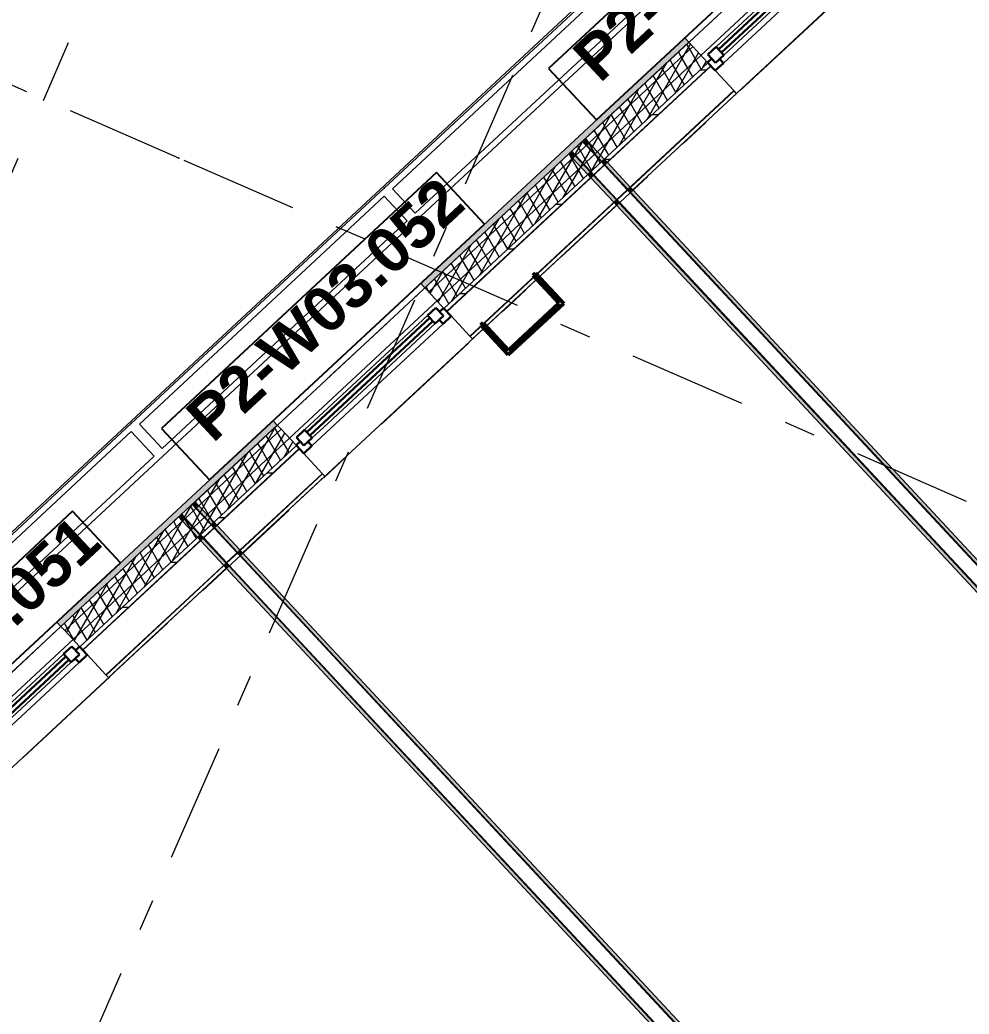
# Model space of a CAD drawing. Header units: millimetres. Extents: x -50172 to 90294, y -80883 to 25069.
# Drawn here: x -17362 to -13124, y -18618 to -14177 of the extents above; entities that cross this region are included whole.
import ezdxf
from ezdxf.enums import TextEntityAlignment as Align

# ---------------------------------------------------------------- set-up
doc = ezdxf.new("R2010")
doc.units = ezdxf.units.MM
doc.header["$MEASUREMENT"] = 0
for name, pattern in [('Dashed', [564.444447, 282.222223, -282.222223]), ('Dot & Dashed', [670.277762, 352.777767, -176.388884, 0, -141.111112]), ('Double Dashed', [1093.611073, 529.166651, -211.666656, 141.111112, -211.666656])]:
    doc.linetypes.add(name, pattern=pattern)
for name, color, linetype in [('A-25-M_Curtain_Wall', 7, 'Continuous'), ('A-25-M_Wall_Ext', 7, 'Continuous'), ('A-95-MC_Marker_Section_P2.Marker', 7, 'Continuous'), ('New_A-15-MG_Structural_Grid_Phase_2', 7, 'Continuous'), ('New_A-20-M_Floor_Slab', 7, 'Continuous'), ('New_A-25-M_Curtain_Wall', 7, 'Continuous'), ('New_A-25-M_Wall_Ext', 7, 'Continuous'), ('New_A-25-M_Wall_Int', 7, 'Continuous'), ('New_ArchiCAD Doors', 7, 'Continuous'), ('New_ArchiCAD Window Markers', 7, 'Continuous'), ('New_ArchiCAD Windows', 7, 'Continuous')]:
    doc.layers.add(name, color=color, linetype=linetype)
for name, color, linetype, lineweight, true_color in [('A-25-M_Curtain_Wall_Pen_No__69', 7, 'Continuous', 20, 0x606060), ('New_A-15-MG_Structural_Grid_Phase_2_Pen_No__222', 7, 'Continuous', 13, 0x65af33), ('New_A-25-M_Wall_Ext_Pen_No__107', 7, 'Continuous', 15, 0xa6a6a6), ('New_A-25-M_Wall_Int_Pen_No__107', 7, 'Continuous', 15, 0xa6a6a6), ('New_A-25-M_Wall_Int_Pen_No__27', 7, 'Continuous', 50, 0x2a2a2a), ('New_ArchiCAD Doors_Pen_No__43', 7, 'Continuous', 30, 0x444444), ('New_ArchiCAD Doors_Pen_No__63', 7, 'Continuous', 20, 0x606060), ('New_ArchiCAD Windows_Pen_No__23', 7, 'Continuous', 30, 0x2a2a2a)]:
    doc.layers.add(name, color=color, linetype=linetype, lineweight=lineweight, true_color=true_color)
for name, color, linetype, lineweight in [('A-25-M_Curtain_Wall_Pen_No__90', 8, 'Continuous', 20), ('A-25-M_Wall_Ext_Pen_No__87', 8, 'Continuous', 20), ('A-95-MC_Marker_Section_P2.Marker_Pen_No__1', 7, 'Continuous', 13), ('New_A-20-M_Floor_Slab_Pen_No__89', 8, 'Continuous', 20), ('New_A-25-M_Curtain_Wall_Pen_No__87', 8, 'Continuous', 20), ('New_A-25-M_Wall_Ext_Pen_No__1', 7, 'Continuous', 13), ('New_A-25-M_Wall_Int_Pen_No__1', 7, 'Continuous', 13), ('New_ArchiCAD Doors_Pen_No__1', 7, 'Continuous', 13), ('New_ArchiCAD Window Markers_Pen_No__1', 7, 'Continuous', 13), ('New_ArchiCAD Window Markers_Pen_No__5', 7, 'Continuous', 25), ('New_ArchiCAD Windows_Pen_No__1', 7, 'Continuous', 13), ('New_ArchiCAD Windows_Pen_No__101', 252, 'Continuous', 15), ('New_ArchiCAD Windows_Pen_No__3', 7, 'Continuous', 18)]:
    doc.layers.add(name, color=color, linetype=linetype, lineweight=lineweight)
doc.styles.add('GENERATED_STYLE_1', font='')
doc.styles.add('GENERATED_STYLE_4', font='')
doc.styles.get('GENERATED_STYLE_1').set_extended_font_data('Arial', bold=True)
doc.styles.get('GENERATED_STYLE_4').set_extended_font_data('Swis721 BT')
pattern_1 = [(60, (0, 0), (-43.30127, 25), []), (120, (0, 0), (43.30127, 25), [])]
pattern_2 = [(0, (0, 0), (0, 200), [])]
pattern_3 = [(222.9401, (0, 0), (-117.9931, 126.7976), [0, -100]), (222.9401, (22.4, -97.46), (-117.9931, 126.7976), [0, -100])]

# ---------------------------------------------------------------- blocks, each defined once
blk = doc.blocks.new('Slab_3_1', base_point=(-21949.4, -20986.7))
at = {"layer": 'New_A-20-M_Floor_Slab_Pen_No__89', "linetype": 'Continuous', "flags": 128}
blk.add_lwpolyline([(2041.7, -22791.9), (9993.6, -4555.7), (6071.3, -2845.4), (6261, -2410.4), (4700.2, -1729.9), (4510.6, -2164.8), (4033.4, -1956.7), (2040.8, -6526.2), (-3151, -4262.3), (-10733.6, -11317.1), (-11116.4, -10905.7), (-21949.5, -20986.6)], dxfattribs=at)
blk = doc.blocks.new('Curtain Wall_12_1')
at = {"layer": 'New_A-25-M_Curtain_Wall_Pen_No__87', "linetype": 'Continuous'}
for p, q in [((-15735, -14929.1), (-14605.5, -13878)), ((-16864.6, -15980.3), (-15735, -14929.1)), ((-17994.2, -17031.4), (-16864.6, -15980.3))]:
    blk.add_line(p, q, dxfattribs=at)
for p in [(-15735, -14929.1), (-16864.6, -15980.3)]:
    blk.add_point(p, dxfattribs=at)
blk = doc.blocks.new('Door with Sidelight on Side 2 19_8')
at = {"layer": 'New_ArchiCAD Doors_Pen_No__1', "linetype": 'Continuous'}
for p, q in [((-755, 0), (-755, -15)), ((755, 0), (755, -15)), ((-755, -15), (-755, -18)), ((-755, -18), (-755, -37)), ((-755, -37), (-755, -62)), ((755, -15), (755, -18)), ((755, -18), (755, -37)), ((755, -37), (755, -62)), ((-755, -62), (-755, -82)), ((-755, -82), (-755, -85)), ((-755, -85), (-755, -100)), ((755, -62), (755, -82)), ((755, -82), (755, -85)), ((755, -85), (755, -100))]:
    blk.add_line(p, q, dxfattribs=at)
at = {"layer": 'New_ArchiCAD Doors_Pen_No__43', "linetype": 'Continuous'}
for p, q in [((-748, 0), (-755, 0)), ((-755, 0), (-755, -100)), ((-682, 0), (-748, 0)), ((-748, 0), (-748, -100)), ((-254, 0), (-682, 0)), ((-682, 0), (-682, -100)), ((-682, -100), (-682, 0)), ((-254, -100), (-254, 0)), ((-188, 0), (-254, 0)), ((-254, 0), (-254, -100)), ((-188, -100), (-188, 0)), ((748, 0), (682, 0)), ((682, 0), (682, -100)), ((748, 0), (755, 0)), ((748, -100), (748, 0)), ((755, 0), (755, -100)), ((-748, -100), (-755, -100)), ((-748, -100), (-682, -100)), ((-682, -100), (-254, -100)), ((-254, -100), (-188, -100)), ((682, -100), (748, -100)), ((748, -100), (755, -100))]:
    blk.add_line(p, q, dxfattribs=at)
at = {"layer": 'New_ArchiCAD Doors_Pen_No__63', "linetype": 'Continuous'}
blk.add_line((682, 0), (682, 870), dxfattribs=at)
blk.add_arc((682, 0), 870, 90, 180, dxfattribs=at)
blk = doc.blocks.new('Wall_128_1', base_point=(-25323.7, -30348.4))
at = {"layer": 'New_ArchiCAD Doors', "color": 251, "linetype": 'Continuous', "lineweight": 20, "true_color": 0x606060, "zscale": 1000, "rotation": 42.93845664641172}
blk.add_blockref('Door with Sidelight on Side 2 19_8', (-12650.3, -18555.8), dxfattribs=at)
blk = doc.blocks.new('Wall_155_1', base_point=(-14856.2, -14688))
at = {"layer": 'New_A-25-M_Wall_Int_Pen_No__107', "linetype": 'Continuous', "lineweight": 0, "true_color": 0x535353}
for points in [[(-14638.4, -14948.4), (-11916.8, -17873.2), (-11914.6, -17871.1), (-14636.2, -14946.4)], [(-14687.5, -14994.1), (-11965.8, -17918.8), (-11963.6, -17916.8), (-14685.3, -14992)]]:
    blk.add_hatch(color=251, dxfattribs=at).paths.add_polyline_path(points)
at = {"layer": 'New_A-25-M_Wall_Int_Pen_No__107', "linetype": 'Continuous'}
for points in [[(-14636.2, -14946.4), (-11914.6, -17871.1), (-11903.6, -17860.9), (-14625.2, -14936.2)], [(-14698.4, -15004.3), (-11976.8, -17929), (-11965.8, -17918.8), (-14687.5, -14994.1)]]:
    blk.add_hatch(color=256, dxfattribs=at).paths.add_polyline_path(points)
at = {"layer": 'New_A-25-M_Wall_Int_Pen_No__1', "linetype": 'Continuous'}
for p, q in [((-14638.4, -14948.4), (-11916.8, -17873.2)), ((-14636.2, -14946.4), (-11914.6, -17871.1)), ((-14687.5, -14994.1), (-11965.8, -17918.8)), ((-14685.3, -14992), (-11963.6, -17916.8))]:
    blk.add_line(p, q, dxfattribs=at)
at = {"layer": 'New_A-25-M_Wall_Int_Pen_No__1', "linetype": 'Continuous', "flags": 128}
for points in [[(-11903.6, -17860.9), (-14625.2, -14936.2)], [(-14698.4, -15004.3), (-11976.8, -17929)]]:
    blk.add_lwpolyline(points, dxfattribs=at)
blk = doc.blocks.new('Wall_156_1', base_point=(-16598.5, -16309.3))
at = {"layer": 'New_A-25-M_Wall_Int_Pen_No__107', "linetype": 'Continuous'}
for points in [[(-16378.5, -16567.7), (-13656.9, -19492.4), (-13645.9, -19482.2), (-16367.6, -16557.5)], [(-16440.8, -16625.6), (-13719.1, -19550.3), (-13708.2, -19540.1), (-16429.8, -16615.4)]]:
    blk.add_hatch(color=256, dxfattribs=at).paths.add_polyline_path(points)
at = {"layer": 'New_A-25-M_Wall_Int_Pen_No__107', "linetype": 'Continuous', "lineweight": 0, "true_color": 0x535353}
for points in [[(-16380.7, -16569.8), (-13659.1, -19494.5), (-13656.9, -19492.4), (-16378.5, -16567.7)], [(-16429.8, -16615.4), (-13708.2, -19540.1), (-13706, -19538.1), (-16427.6, -16613.4)]]:
    blk.add_hatch(color=251, dxfattribs=at).paths.add_polyline_path(points)
at = {"layer": 'New_A-25-M_Wall_Int_Pen_No__1', "linetype": 'Continuous'}
for p, q in [((-16380.7, -16569.8), (-13659.1, -19494.5)), ((-16378.5, -16567.7), (-13656.9, -19492.4)), ((-16429.8, -16615.4), (-13708.2, -19540.1)), ((-16427.6, -16613.4), (-13706, -19538.1))]:
    blk.add_line(p, q, dxfattribs=at)
at = {"layer": 'New_A-25-M_Wall_Int_Pen_No__1', "linetype": 'Continuous', "flags": 128}
for points in [[(-13645.9, -19482.2), (-16367.6, -16557.5)], [(-16440.8, -16625.6), (-13719.1, -19550.3)]]:
    blk.add_lwpolyline(points, dxfattribs=at)
blk = doc.blocks.new('Wall_157_1', base_point=(-18340.8, -17930.7))
at = {"layer": 'New_A-25-M_Wall_Int_Pen_No__107', "linetype": 'Continuous', "lineweight": 0, "true_color": 0x535353}
for points in [[(-18123.1, -18191.1), (-15401.5, -21115.7), (-15399.3, -21113.7), (-18120.9, -18189.1)], [(-18172.1, -18236.8), (-15450.5, -21161.4), (-15448.3, -21159.3), (-18169.9, -18234.7)]]:
    blk.add_hatch(color=251, dxfattribs=at).paths.add_polyline_path(points)
at = {"layer": 'New_A-25-M_Wall_Int_Pen_No__107', "linetype": 'Continuous'}
for points in [[(-18120.9, -18189.1), (-15399.3, -21113.7), (-15388.3, -21103.5), (-18109.9, -18178.9)], [(-18183.1, -18247), (-15461.5, -21171.6), (-15450.5, -21161.4), (-18172.1, -18236.8)]]:
    blk.add_hatch(color=256, dxfattribs=at).paths.add_polyline_path(points)
at = {"layer": 'New_A-25-M_Wall_Int_Pen_No__1', "linetype": 'Continuous'}
for p, q in [((-18123.1, -18191.1), (-15401.5, -21115.7)), ((-18120.9, -18189.1), (-15399.3, -21113.7)), ((-18172.1, -18236.8), (-15450.5, -21161.4)), ((-18169.9, -18234.7), (-15448.3, -21159.3))]:
    blk.add_line(p, q, dxfattribs=at)
at = {"layer": 'New_A-25-M_Wall_Int_Pen_No__1', "linetype": 'Continuous', "flags": 128}
for points in [[(-15388.3, -21103.5), (-18109.9, -18178.9)], [(-18183.1, -18247), (-15461.5, -21171.6)]]:
    blk.add_lwpolyline(points, dxfattribs=at)
blk = doc.blocks.new('Wall_187_1', base_point=(-15633.4, -15075))
at = {"layer": 'New_A-25-M_Curtain_Wall_Pen_No__87', "linetype": 'Continuous', "flags": 128}
for points in [[(-15735.6, -14965.2), (-16828.6, -15982.3)], [(-15633.4, -15075), (-15735.6, -14965.2)], [(-16726.4, -16092.1), (-15633.4, -15075)], [(-16828.6, -15982.3), (-16726.4, -16092.1)]]:
    blk.add_lwpolyline(points, dxfattribs=at)
blk = doc.blocks.new('Wall_191_1', base_point=(-14503.9, -14023.8))
at = {"layer": 'New_A-25-M_Curtain_Wall_Pen_No__87', "linetype": 'Continuous', "flags": 128}
for points in [[(-14606, -13914), (-15699, -14931.1)], [(-14503.9, -14023.8), (-14606, -13914)], [(-15596.8, -15040.9), (-14503.9, -14023.8)], [(-15699, -14931.1), (-15596.8, -15040.9)]]:
    blk.add_lwpolyline(points, dxfattribs=at)
blk = doc.blocks.new('Wall_225_1', base_point=(-16763, -16126.1))
at = {"layer": 'New_A-25-M_Curtain_Wall_Pen_No__87', "linetype": 'Continuous', "flags": 128}
for points in [[(-16865.2, -16016.3), (-17958.1, -17033.4)], [(-16763, -16126.1), (-16865.2, -16016.3)], [(-17856, -17143.2), (-16763, -16126.1)], [(-17958.1, -17033.4), (-17856, -17143.2)]]:
    blk.add_lwpolyline(points, dxfattribs=at)
blk = doc.blocks.new('Wall_316_1', base_point=(-14955, -15442.5))
at = {"layer": 'New_A-25-M_Wall_Int_Pen_No__107', "linetype": 'Continuous'}
blk.add_hatch(color=256, dxfattribs=at).paths.add_polyline_path([(-14933.9, -15443.2), (-15059.2, -15308.5), (-15070.2, -15318.7), (-14955, -15442.5)])
at = {"layer": 'New_A-25-M_Wall_Int_Pen_No__27', "linetype": 'Continuous', "flags": 128}
for points in [[(-15059.2, -15308.5), (-15070.2, -15318.7)], [(-15070.2, -15318.7), (-14955, -15442.5)], [(-14933.9, -15443.2), (-15059.2, -15308.5)]]:
    blk.add_lwpolyline(points, dxfattribs=at)
blk = doc.blocks.new('Wall_317_1', base_point=(-15180.4, -15652.2))
at = {"layer": 'New_A-25-M_Wall_Int_Pen_No__107', "linetype": 'Continuous'}
blk.add_hatch(color=256, dxfattribs=at).paths.add_polyline_path([(-15181.2, -15673.4), (-14933.9, -15443.2), (-14955, -15442.5), (-15180.4, -15652.2)])
at = {"layer": 'New_A-25-M_Wall_Int_Pen_No__27', "linetype": 'Continuous', "flags": 128}
for points in [[(-15181.2, -15673.4), (-14933.9, -15443.2)], [(-14955, -15442.5), (-15180.4, -15652.2)]]:
    blk.add_lwpolyline(points, dxfattribs=at)
blk = doc.blocks.new('Wall_318_1', base_point=(-15180.4, -15652.2))
at = {"layer": 'New_A-25-M_Wall_Int_Pen_No__107', "linetype": 'Continuous'}
blk.add_hatch(color=256, dxfattribs=at).paths.add_polyline_path([(-15180.4, -15652.2), (-15293.5, -15530.6), (-15304.5, -15540.9), (-15181.2, -15673.4)])
at = {"layer": 'New_A-25-M_Wall_Int_Pen_No__27', "linetype": 'Continuous', "flags": 128}
for points in [[(-15293.5, -15530.6), (-15304.5, -15540.9)], [(-15304.5, -15540.9), (-15181.2, -15673.4)], [(-15180.4, -15652.2), (-15293.5, -15530.6)]]:
    blk.add_lwpolyline(points, dxfattribs=at)
blk = doc.blocks.new('Wall_419_1', base_point=(-34937.8, -33412.1))
at = {"layer": 'New_A-25-M_Wall_Ext_Pen_No__107', "linetype": 'Continuous', "lineweight": 0, "true_color": 0x535353}
for points in [[(-14833.9, -14738.3), (-14831.7, -14736.3), (-14848.8, -14718), (-14851, -14720)], [(-14765.8, -14811.6), (-14763.6, -14809.5), (-14831.7, -14736.3), (-14833.9, -14738.3)], [(-14883, -14784), (-14880.8, -14781.9), (-14897.8, -14763.6), (-14900, -14765.7)], [(-14814.9, -14857.2), (-14812.7, -14855.1), (-14880.8, -14781.9), (-14883, -14784)], [(-14753.5, -14824.7), (-14751.3, -14822.7), (-14763.6, -14809.5), (-14765.8, -14811.6)], [(-14752.2, -14826.2), (-14750, -14824.1), (-14751.3, -14822.7), (-14753.5, -14824.7)], [(-14650, -14936), (-14647.8, -14934), (-14750, -14824.1), (-14752.2, -14826.2)], [(-14802.6, -14870.4), (-14800.4, -14868.3), (-14812.7, -14855.1), (-14814.9, -14857.2)], [(-14801.2, -14871.8), (-14799, -14869.8), (-14800.4, -14868.3), (-14802.6, -14870.4)], [(-14699, -14981.6), (-14696.9, -14979.6), (-14799, -14869.8), (-14801.2, -14871.8)], [(-14648.6, -14937.5), (-14646.4, -14935.4), (-14647.8, -14934), (-14650, -14936)], [(-14638.4, -14948.4), (-14636.2, -14946.4), (-14646.4, -14935.4), (-14648.6, -14937.5)], [(-14697.7, -14983.1), (-14695.5, -14981.1), (-14696.9, -14979.6), (-14699, -14981.6)], [(-14687.5, -14994.1), (-14685.3, -14992), (-14695.5, -14981.1), (-14697.7, -14983.1)], [(-16576.2, -16359.7), (-16574.1, -16357.6), (-16591.1, -16339.3), (-16593.3, -16341.4)], [(-16625.3, -16405.3), (-16623.1, -16403.3), (-16640.1, -16385), (-16642.3, -16387)], [(-16508.1, -16432.9), (-16505.9, -16430.8), (-16574.1, -16357.6), (-16576.2, -16359.7)], [(-16557.2, -16478.5), (-16555, -16476.5), (-16623.1, -16403.3), (-16625.3, -16405.3)], [(-16495.9, -16446.1), (-16493.7, -16444), (-16505.9, -16430.8), (-16508.1, -16432.9)], [(-16494.5, -16447.5), (-16492.3, -16445.5), (-16493.7, -16444), (-16495.9, -16446.1)], [(-16392.3, -16557.3), (-16390.1, -16555.3), (-16492.3, -16445.5), (-16494.5, -16447.5)], [(-16544.9, -16491.7), (-16542.7, -16489.7), (-16555, -16476.5), (-16557.2, -16478.5)], [(-16543.5, -16493.2), (-16541.4, -16491.1), (-16542.7, -16489.7), (-16544.9, -16491.7)], [(-16441.4, -16603), (-16439.2, -16600.9), (-16541.4, -16491.1), (-16543.5, -16493.2)], [(-16391, -16558.8), (-16388.8, -16556.8), (-16390.1, -16555.3), (-16392.3, -16557.3)], [(-16380.7, -16569.8), (-16378.5, -16567.7), (-16388.8, -16556.8), (-16391, -16558.8)], [(-16440, -16604.4), (-16437.8, -16602.4), (-16439.2, -16600.9), (-16441.4, -16603)], [(-16429.8, -16615.4), (-16427.6, -16613.4), (-16437.8, -16602.4), (-16440, -16604.4)]]:
    blk.add_hatch(color=251, dxfattribs=at).paths.add_polyline_path(points)
at = {"layer": 'New_A-25-M_Wall_Ext_Pen_No__107', "linetype": 'Continuous'}
for points in [[(-14831.7, -14736.3), (-14820.8, -14726.1), (-14837.8, -14707.8), (-14848.8, -14718)], [(-14763.6, -14809.5), (-14752.6, -14799.3), (-14820.8, -14726.1), (-14831.7, -14736.3)], [(-14894, -14794.2), (-14883, -14784), (-14900, -14765.7), (-14911, -14775.9)], [(-14825.8, -14867.4), (-14814.9, -14857.2), (-14883, -14784), (-14894, -14794.2)], [(-14751.3, -14822.7), (-14740.4, -14812.5), (-14752.6, -14799.3), (-14763.6, -14809.5)], [(-14750, -14824.1), (-14739, -14813.9), (-14740.4, -14812.5), (-14751.3, -14822.7)], [(-14647.8, -14934), (-14636.8, -14923.7), (-14739, -14813.9), (-14750, -14824.1)], [(-14813.6, -14880.6), (-14802.6, -14870.4), (-14814.9, -14857.2), (-14825.8, -14867.4)], [(-14812.2, -14882.1), (-14801.2, -14871.8), (-14802.6, -14870.4), (-14813.6, -14880.6)], [(-14710, -14991.9), (-14699, -14981.6), (-14801.2, -14871.8), (-14812.2, -14882.1)], [(-14646.4, -14935.4), (-14635.5, -14925.2), (-14636.8, -14923.7), (-14647.8, -14934)], [(-14636.2, -14946.4), (-14625.2, -14936.2), (-14635.5, -14925.2), (-14646.4, -14935.4)], [(-14708.7, -14993.3), (-14697.7, -14983.1), (-14699, -14981.6), (-14710, -14991.9)], [(-14698.4, -15004.3), (-14687.5, -14994.1), (-14697.7, -14983.1), (-14708.7, -14993.3)], [(-16574.1, -16357.6), (-16563.1, -16347.4), (-16580.1, -16329.1), (-16591.1, -16339.3)], [(-16505.9, -16430.8), (-16494.9, -16420.6), (-16563.1, -16347.4), (-16574.1, -16357.6)], [(-16636.3, -16415.5), (-16625.3, -16405.3), (-16642.3, -16387), (-16653.3, -16397.2)], [(-16568.2, -16488.7), (-16557.2, -16478.5), (-16625.3, -16405.3), (-16636.3, -16415.5)], [(-16493.7, -16444), (-16482.7, -16433.8), (-16494.9, -16420.6), (-16505.9, -16430.8)], [(-16492.3, -16445.5), (-16481.3, -16435.3), (-16482.7, -16433.8), (-16493.7, -16444)], [(-16390.1, -16555.3), (-16379.1, -16545.1), (-16481.3, -16435.3), (-16492.3, -16445.5)], [(-16555.9, -16501.9), (-16544.9, -16491.7), (-16557.2, -16478.5), (-16568.2, -16488.7)], [(-16554.5, -16503.4), (-16543.5, -16493.2), (-16544.9, -16491.7), (-16555.9, -16501.9)], [(-16452.3, -16613.2), (-16441.4, -16603), (-16543.5, -16493.2), (-16554.5, -16503.4)], [(-16388.8, -16556.8), (-16377.8, -16546.5), (-16379.1, -16545.1), (-16390.1, -16555.3)], [(-16378.5, -16567.7), (-16367.6, -16557.5), (-16377.8, -16546.5), (-16388.8, -16556.8)], [(-16451, -16614.7), (-16440, -16604.4), (-16441.4, -16603), (-16452.3, -16613.2)], [(-16440.8, -16625.6), (-16429.8, -16615.4), (-16440, -16604.4), (-16451, -16614.7)]]:
    blk.add_hatch(color=256, dxfattribs=at).paths.add_polyline_path(points)
at = {"layer": 'A-25-M_Wall_Ext_Pen_No__87', "linetype": 'Continuous', "flags": 128}
for points in [[(-13190.6, -13175), (-14837.8, -14707.8)], [(-14625.2, -14936.2), (-12978.1, -13403.4)], [(-14911, -14775.9), (-16580.1, -16329.1)], [(-16367.6, -16557.5), (-14698.4, -15004.3)], [(-16653.3, -16397.2), (-18322.4, -17950.5)], [(-18109.9, -18178.9), (-16440.8, -16625.6)]]:
    blk.add_lwpolyline(points, dxfattribs=at)
at = {"layer": 'New_A-25-M_Wall_Ext_Pen_No__1', "linetype": 'Continuous'}
for p, q in [((-14833.9, -14738.3), (-14851, -14720)), ((-14831.7, -14736.3), (-14848.8, -14718)), ((-14820.8, -14726.1), (-14837.8, -14707.8)), ((-14765.8, -14811.6), (-14833.9, -14738.3)), ((-14763.6, -14809.5), (-14831.7, -14736.3)), ((-14752.6, -14799.3), (-14820.8, -14726.1)), ((-14911, -14775.9), (-14894, -14794.2)), ((-14900, -14765.7), (-14883, -14784)), ((-14880.8, -14781.9), (-14897.8, -14763.6)), ((-14883, -14784), (-14814.9, -14857.2)), ((-14812.7, -14855.1), (-14880.8, -14781.9)), ((-14894, -14794.2), (-14825.8, -14867.4)), ((-14753.5, -14824.7), (-14765.8, -14811.6)), ((-14751.3, -14822.7), (-14763.6, -14809.5)), ((-14752.2, -14826.2), (-14753.5, -14824.7)), ((-14740.4, -14812.5), (-14752.6, -14799.3)), ((-14650, -14936), (-14752.2, -14826.2)), ((-14750, -14824.1), (-14751.3, -14822.7)), ((-14647.8, -14934), (-14750, -14824.1)), ((-14739, -14813.9), (-14740.4, -14812.5)), ((-14636.8, -14923.7), (-14739, -14813.9)), ((-14825.8, -14867.4), (-14813.6, -14880.6)), ((-14814.9, -14857.2), (-14802.6, -14870.4)), ((-14800.4, -14868.3), (-14812.7, -14855.1)), ((-14802.6, -14870.4), (-14801.2, -14871.8)), ((-14801.2, -14871.8), (-14699, -14981.6)), ((-14799, -14869.8), (-14800.4, -14868.3)), ((-14696.9, -14979.6), (-14799, -14869.8)), ((-14813.6, -14880.6), (-14812.2, -14882.1)), ((-14812.2, -14882.1), (-14710, -14991.9)), ((-14648.6, -14937.5), (-14650, -14936)), ((-14638.4, -14948.4), (-14648.6, -14937.5)), ((-14646.4, -14935.4), (-14647.8, -14934)), ((-14636.2, -14946.4), (-14646.4, -14935.4)), ((-14635.5, -14925.2), (-14636.8, -14923.7)), ((-14625.2, -14936.2), (-14635.5, -14925.2)), ((-14710, -14991.9), (-14708.7, -14993.3)), ((-14708.7, -14993.3), (-14698.4, -15004.3)), ((-14699, -14981.6), (-14697.7, -14983.1)), ((-14697.7, -14983.1), (-14687.5, -14994.1)), ((-14695.5, -14981.1), (-14696.9, -14979.6)), ((-14685.3, -14992), (-14695.5, -14981.1)), ((-16574.1, -16357.6), (-16591.1, -16339.3)), ((-16563.1, -16347.4), (-16580.1, -16329.1)), ((-16623.1, -16403.3), (-16640.1, -16385)), ((-16576.2, -16359.7), (-16593.3, -16341.4)), ((-16508.1, -16432.9), (-16576.2, -16359.7)), ((-16505.9, -16430.8), (-16574.1, -16357.6)), ((-16494.9, -16420.6), (-16563.1, -16347.4)), ((-16653.3, -16397.2), (-16636.3, -16415.5)), ((-16642.3, -16387), (-16625.3, -16405.3)), ((-16636.3, -16415.5), (-16568.2, -16488.7)), ((-16625.3, -16405.3), (-16557.2, -16478.5)), ((-16555, -16476.5), (-16623.1, -16403.3)), ((-16482.7, -16433.8), (-16494.9, -16420.6)), ((-16495.9, -16446.1), (-16508.1, -16432.9)), ((-16493.7, -16444), (-16505.9, -16430.8)), ((-16494.5, -16447.5), (-16495.9, -16446.1)), ((-16392.3, -16557.3), (-16494.5, -16447.5)), ((-16492.3, -16445.5), (-16493.7, -16444)), ((-16390.1, -16555.3), (-16492.3, -16445.5)), ((-16481.3, -16435.3), (-16482.7, -16433.8)), ((-16379.1, -16545.1), (-16481.3, -16435.3)), ((-16568.2, -16488.7), (-16555.9, -16501.9)), ((-16557.2, -16478.5), (-16544.9, -16491.7)), ((-16555.9, -16501.9), (-16554.5, -16503.4)), ((-16542.7, -16489.7), (-16555, -16476.5)), ((-16554.5, -16503.4), (-16452.3, -16613.2)), ((-16544.9, -16491.7), (-16543.5, -16493.2)), ((-16543.5, -16493.2), (-16441.4, -16603)), ((-16541.4, -16491.1), (-16542.7, -16489.7)), ((-16439.2, -16600.9), (-16541.4, -16491.1)), ((-16391, -16558.8), (-16392.3, -16557.3)), ((-16380.7, -16569.8), (-16391, -16558.8)), ((-16388.8, -16556.8), (-16390.1, -16555.3)), ((-16378.5, -16567.7), (-16388.8, -16556.8)), ((-16377.8, -16546.5), (-16379.1, -16545.1)), ((-16367.6, -16557.5), (-16377.8, -16546.5)), ((-16441.4, -16603), (-16440, -16604.4)), ((-16440, -16604.4), (-16429.8, -16615.4)), ((-16437.8, -16602.4), (-16439.2, -16600.9)), ((-16427.6, -16613.4), (-16437.8, -16602.4)), ((-16452.3, -16613.2), (-16451, -16614.7)), ((-16451, -16614.7), (-16440.8, -16625.6))]:
    blk.add_line(p, q, dxfattribs=at)
blk = doc.blocks.new('Standard grid marker_23')
at = {"layer": 'New_A-15-MG_Structural_Grid_Phase_2_Pen_No__222', "linetype": 'Double Dashed'}
blk.add_line((2642.7, 0), (48997.9, 0), dxfattribs=at)
at = {"layer": 'New_A-15-MG_Structural_Grid_Phase_2_Pen_No__222', "style": 'GENERATED_STYLE_4'}
blk.add_attdef('AC_MarkerText_1', text='', height=350, rotation=113.5, dxfattribs=at).set_placement((-500, -1294.1), align=Align.MIDDLE_CENTER)
blk = doc.blocks.new('Beam_5_1', base_point=(-34630.1, -33125.7))
at = {"layer": 'A-25-M_Curtain_Wall_Pen_No__69', "linetype": 'Dot & Dashed'}
blk.add_line((-34630.1, -33125.7), (-10910.7, -11053.4), dxfattribs=at)
at = {"layer": 'A-25-M_Curtain_Wall_Pen_No__90', "linetype": 'Continuous'}
for p, q in [((-34942.9, -32791.2), (-11222.7, -10718.1)), ((-34575.8, -33183.7), (-10856.6, -11111.5))]:
    blk.add_line(p, q, dxfattribs=at)
blk = doc.blocks.new('Window 19_6')
at = {"layer": 'New_ArchiCAD Windows_Pen_No__1', "linetype": 'Continuous'}
for p, q in [((-300, 150), (-300, 123)), ((300, 123), (300, 150)), ((-300, 123), (-300, 98)), ((-300, 98), (-300, 0)), ((300, 98), (300, 123)), ((300, 0), (300, 98)), ((-300, 0), (-300, -2)), ((-300, -2), (-300, -20)), ((-300, -20), (-300, -22)), ((-300, -22), (-300, -172)), ((300, -2), (300, 0)), ((300, -20), (300, -2)), ((300, -22), (300, -20)), ((300, -172), (300, -22)), ((-300, -172), (-300, -174)), ((-300, -174), (-300, -189)), ((300, -174), (300, -172)), ((300, -189), (300, -174))]:
    blk.add_line(p, q, dxfattribs=at)
at = {"layer": 'New_ArchiCAD Windows_Pen_No__101', "linetype": 'Continuous'}
for p, q in [((-213.5, 25), (-225, 25)), ((225, 25), (-181.1, 25)), ((225, -25), (-181.1, -25)), ((-250, -50), (250, -50))]:
    blk.add_line(p, q, dxfattribs=at)
at = {"layer": 'New_ArchiCAD Windows_Pen_No__23', "linetype": 'Continuous'}
for p, q in [((-275, 25), (-275, -25)), ((-225, 25), (-275, 25)), ((-225, -25), (-225, 25)), ((225, 10), (-225, 10)), ((225, 25), (225, -25)), ((275, 25), (225, 25)), ((275, -25), (275, 25)), ((-300, 0), (-300, -50)), ((-275, 0), (-300, 0)), ((-275, -25), (-225, -25)), ((-250, -50), (-250, -25)), ((-225, -10), (225, -10)), ((225, -25), (275, -25)), ((250, -25), (250, -50)), ((300, 0), (275, 0)), ((300, -50), (300, 0)), ((-300, -50), (-250, -50)), ((250, -50), (300, -50))]:
    blk.add_line(p, q, dxfattribs=at)
at = {"layer": 'New_ArchiCAD Windows_Pen_No__3', "linetype": 'Continuous'}
for p, q in [((-213.5, 25), (-181.1, 25)), ((-225, -25), (-181.1, -25))]:
    blk.add_line(p, q, dxfattribs=at)
blk = doc.blocks.new('Window Stamp 18_9')
at = {"layer": 'New_ArchiCAD Window Markers_Pen_No__5', "linetype": 'Continuous'}
for p, q in [((838.5, -339), (-838.5, -339)), ((-838.5, -339), (-838.5, -653.3)), ((838.5, -339), (-838.5, -339)), ((838.5, -653.3), (838.5, -339)), ((-838.5, -653.3), (838.5, -653.3))]:
    blk.add_line(p, q, dxfattribs=at)
at = {"layer": 'New_ArchiCAD Window Markers_Pen_No__1', "style": 'GENERATED_STYLE_1'}
blk.add_attdef('AC_WIDO_ID', text='', height=200, rotation=180, dxfattribs=at).set_placement((762.3, -273.8), align=Align.BOTTOM_LEFT)
blk = doc.blocks.new('Window 19_7')
at = {"layer": 'New_ArchiCAD Windows_Pen_No__1', "linetype": 'Continuous'}
for p, q in [((-450, 123), (-450, 150)), ((450, 150), (450, 123)), ((-450, 98), (-450, 123)), ((-450, 0), (-450, 98)), ((450, 123), (450, 98)), ((450, 98), (450, 0)), ((450, 0), (450, -2)), ((-450, -2), (-450, 0)), ((-450, -20), (-450, -2)), ((-450, -22), (-450, -20)), ((-450, -172), (-450, -22)), ((450, -2), (450, -20)), ((450, -20), (450, -22)), ((450, -22), (450, -172)), ((-450, -174), (-450, -172)), ((-450, -189), (-450, -174)), ((450, -172), (450, -174)), ((450, -174), (450, -189))]:
    blk.add_line(p, q, dxfattribs=at)
at = {"layer": 'New_ArchiCAD Windows_Pen_No__101', "linetype": 'Continuous'}
for p, q in [((-342, 25), (-373.9, 25)), ((375, 25), (-290.9, 25)), ((375, -25), (-279.9, -25)), ((-400, -50), (400, -50))]:
    blk.add_line(p, q, dxfattribs=at)
at = {"layer": 'New_ArchiCAD Windows_Pen_No__23', "linetype": 'Continuous'}
for p, q in [((-425, -25), (-425, 25)), ((-425, 25), (-375, 25)), ((-375, 25), (-375, -25)), ((-375, 10), (375, 10)), ((375, -25), (375, 25)), ((375, 25), (425, 25)), ((425, 25), (425, -25)), ((425, 0), (450, 0)), ((450, 0), (450, -50)), ((-450, -50), (-450, 0)), ((-450, 0), (-425, 0)), ((-375, -25), (-425, -25)), ((-400, -25), (-400, -50)), ((375, -10), (-375, -10)), ((425, -25), (375, -25)), ((400, -50), (400, -25)), ((-400, -50), (-450, -50)), ((450, -50), (400, -50))]:
    blk.add_line(p, q, dxfattribs=at)
at = {"layer": 'New_ArchiCAD Windows_Pen_No__3', "linetype": 'Continuous'}
for p, q in [((-375, 25), (-373.9, 25)), ((-342, 25), (-290.9, 25)), ((-375, -25), (-279.9, -25))]:
    blk.add_line(p, q, dxfattribs=at)
blk = doc.blocks.new('Window 19_8')
at = {"layer": 'New_ArchiCAD Windows_Pen_No__1', "linetype": 'Continuous'}
for p, q in [((-450, 150), (-450, 123)), ((450, 123), (450, 150)), ((-450, 123), (-450, 98)), ((-450, 98), (-450, 0)), ((450, 98), (450, 123)), ((450, 0), (450, 98)), ((-450, 0), (-450, -2)), ((-450, -2), (-450, -20)), ((-450, -20), (-450, -22)), ((-450, -22), (-450, -172)), ((450, -2), (450, 0)), ((450, -20), (450, -2)), ((450, -22), (450, -20)), ((450, -172), (450, -22)), ((-450, -172), (-450, -174)), ((-450, -174), (-450, -189)), ((450, -174), (450, -172)), ((450, -189), (450, -174))]:
    blk.add_line(p, q, dxfattribs=at)
at = {"layer": 'New_ArchiCAD Windows_Pen_No__101', "linetype": 'Continuous'}
for p, q in [((-342, 25), (-373.9, 25)), ((375, 25), (-290.9, 25)), ((375, -25), (-279.9, -25)), ((-400, -50), (400, -50))]:
    blk.add_line(p, q, dxfattribs=at)
at = {"layer": 'New_ArchiCAD Windows_Pen_No__23', "linetype": 'Continuous'}
for p, q in [((-425, 0), (-450, 0)), ((-425, 25), (-425, -25)), ((-375, 25), (-425, 25)), ((-375, -25), (-375, 25)), ((375, 10), (-375, 10)), ((375, 25), (375, -25)), ((425, 25), (375, 25)), ((425, -25), (425, 25)), ((-450, 0), (-450, -50)), ((-425, -25), (-375, -25)), ((-400, -50), (-400, -25)), ((-375, -10), (375, -10)), ((375, -25), (425, -25)), ((400, -25), (400, -50)), ((450, 0), (425, 0)), ((450, -50), (450, 0)), ((-450, -50), (-400, -50)), ((400, -50), (450, -50))]:
    blk.add_line(p, q, dxfattribs=at)
at = {"layer": 'New_ArchiCAD Windows_Pen_No__3', "linetype": 'Continuous'}
for p, q in [((-375, 25), (-373.9, 25)), ((-342, 25), (-290.9, 25)), ((-375, -25), (-279.9, -25))]:
    blk.add_line(p, q, dxfattribs=at)
blk = doc.blocks.new('Wall_481_1', base_point=(-10929.1, -11033.6))
at = {"layer": 'New_A-25-M_Wall_Ext_Pen_No__107', "linetype": 'Continuous'}
for points in [[(-14393.5, -14257.5), (-15572.1, -15354.2), (-15553.7, -15374), (-14375.2, -14277.3)], [(-14636.2, -14946.4), (-14625.2, -14936.2), (-14635.5, -14925.2), (-14646.4, -14935.4)], [(-14698.4, -15004.3), (-14687.5, -14994.1), (-14697.7, -14983.1), (-14708.7, -14993.3)], [(-16231, -15967.3), (-17197.4, -16866.6), (-17179, -16886.4), (-16212.6, -15987.1)], [(-16378.5, -16567.7), (-16367.6, -16557.5), (-16377.8, -16546.5), (-16388.8, -16556.8)], [(-16440.8, -16625.6), (-16429.8, -16615.4), (-16440, -16604.4), (-16451, -16614.7)]]:
    blk.add_hatch(color=256, dxfattribs=at).paths.add_polyline_path(points)
h = blk.add_hatch(dxfattribs=at)
h.set_pattern_fill('Batt_Insulation_0001', color=256, style=0, pattern_type=2)
h.set_pattern_definition(pattern_1)
h.paths.add_polyline_path([(-14375.2, -14277.3), (-15553.7, -15374), (-15536.7, -15392.3), (-14358.1, -14295.6)])
h = blk.add_hatch(dxfattribs=at)
h.set_pattern_fill('Batt_Insulation_0001', color=256, style=0, pattern_type=2)
h.set_pattern_definition(pattern_1)
h.paths.add_polyline_path([(-14358.1, -14295.6), (-15536.7, -15392.3), (-15468.6, -15465.5), (-14290, -14368.8)])
h = blk.add_hatch(dxfattribs=at)
h.set_pattern_fill('Plywood_0001', color=256, style=0, pattern_type=2)
h.set_pattern_definition(pattern_2)
h.paths.add_polyline_path([(-14290, -14368.8), (-15468.6, -15465.5), (-15456.3, -15478.7), (-14277.7, -14382)])
at = {"layer": 'New_A-25-M_Wall_Ext_Pen_No__107', "linetype": 'Continuous', "lineweight": 0, "true_color": 0x535353}
for points in [[(-14277.7, -14382), (-15456.3, -15478.7), (-15454.9, -15480.2), (-14276.4, -14383.4)], [(-14695.5, -14981.1), (-14172.8, -14494.7), (-14174.2, -14493.2), (-14696.9, -14979.6)], [(-14638.4, -14948.4), (-14636.2, -14946.4), (-14646.4, -14935.4), (-14648.6, -14937.5)], [(-14699, -14981.6), (-15352.8, -15590), (-15351.4, -15591.4), (-14697.7, -14983.1)], [(-14697.7, -14983.1), (-14695.5, -14981.1), (-14696.9, -14979.6), (-14699, -14981.6)], [(-14687.5, -14994.1), (-14685.3, -14992), (-14695.5, -14981.1), (-14697.7, -14983.1)], [(-16115.2, -16091.8), (-17081.6, -16991.1), (-17080.2, -16992.5), (-16113.8, -16093.3)], [(-16437.8, -16602.4), (-16010.3, -16204.5), (-16011.6, -16203.1), (-16439.2, -16600.9)], [(-16380.7, -16569.8), (-16378.5, -16567.7), (-16388.8, -16556.8), (-16391, -16558.8)], [(-16441.4, -16603), (-16978, -17102.4), (-16976.6, -17103.8), (-16440, -16604.4)], [(-16440, -16604.4), (-16437.8, -16602.4), (-16439.2, -16600.9), (-16441.4, -16603)], [(-16429.8, -16615.4), (-16427.6, -16613.4), (-16437.8, -16602.4), (-16440, -16604.4)]]:
    blk.add_hatch(color=251, dxfattribs=at).paths.add_polyline_path(points)
at = {"layer": 'New_A-25-M_Wall_Ext_Pen_No__107', "linetype": 'Continuous'}
h = blk.add_hatch(dxfattribs=at)
h.set_pattern_fill('Plaster_0001', color=256, style=0, pattern_type=2)
h.set_pattern_definition(pattern_3)
h.paths.add_polyline_path([(-14625.2, -14936.2), (-14162.6, -14505.7), (-14172.8, -14494.7), (-14635.5, -14925.2)])
h = blk.add_hatch(dxfattribs=at)
h.set_pattern_fill('Plaster_0001', color=256, style=0, pattern_type=2)
h.set_pattern_definition(pattern_3)
h.paths.add_polyline_path([(-14708.7, -14993.3), (-15351.4, -15591.4), (-15341.2, -15602.4), (-14698.4, -15004.3)])
h = blk.add_hatch(dxfattribs=at)
h.set_pattern_fill('Batt_Insulation_0001', color=256, style=0, pattern_type=2)
h.set_pattern_definition(pattern_1)
h.paths.add_polyline_path([(-16212.6, -15987.1), (-17179, -16886.4), (-17161.9, -16904.7), (-16195.5, -16005.4)])
h = blk.add_hatch(dxfattribs=at)
h.set_pattern_fill('Batt_Insulation_0001', color=256, style=0, pattern_type=2)
h.set_pattern_definition(pattern_1)
h.paths.add_polyline_path([(-16195.5, -16005.4), (-17161.9, -16904.7), (-17093.8, -16977.9), (-16127.4, -16078.6)])
h = blk.add_hatch(dxfattribs=at)
h.set_pattern_fill('Plywood_0001', color=256, style=0, pattern_type=2)
h.set_pattern_definition(pattern_2)
h.paths.add_polyline_path([(-16127.4, -16078.6), (-17093.8, -16977.9), (-17081.6, -16991.1), (-16115.2, -16091.8)])
h = blk.add_hatch(dxfattribs=at)
h.set_pattern_fill('Plaster_0001', color=256, style=0, pattern_type=2)
h.set_pattern_definition(pattern_3)
h.paths.add_polyline_path([(-16367.6, -16557.5), (-16000, -16215.5), (-16010.3, -16204.5), (-16377.8, -16546.5)])
h = blk.add_hatch(dxfattribs=at)
h.set_pattern_fill('Plaster_0001', color=256, style=0, pattern_type=2)
h.set_pattern_definition(pattern_3)
h.paths.add_polyline_path([(-16451, -16614.7), (-16976.6, -17103.8), (-16966.4, -17114.8), (-16440.8, -16625.6)])
at = {"layer": 'New_A-25-M_Wall_Ext_Pen_No__1', "linetype": 'Continuous'}
for p, q in [((-14375.2, -14277.3), (-15553.7, -15374)), ((-14358.1, -14295.6), (-15536.7, -15392.3)), ((-14290, -14368.8), (-15468.6, -15465.5)), ((-14277.7, -14382), (-15456.3, -15478.7)), ((-14276.4, -14383.4), (-15454.9, -15480.2)), ((-14174.2, -14493.2), (-14696.9, -14979.6)), ((-14172.8, -14494.7), (-14635.5, -14925.2)), ((-14648.6, -14937.5), (-14695.5, -14981.1)), ((-14638.4, -14948.4), (-14648.6, -14937.5)), ((-14635.5, -14925.2), (-14646.4, -14935.4)), ((-14636.2, -14946.4), (-14646.4, -14935.4)), ((-14625.2, -14936.2), (-14635.5, -14925.2)), ((-14699, -14981.6), (-15352.8, -15590)), ((-14708.7, -14993.3), (-15351.4, -15591.4)), ((-14697.7, -14983.1), (-14708.7, -14993.3)), ((-14708.7, -14993.3), (-14698.4, -15004.3)), ((-14696.9, -14979.6), (-14699, -14981.6)), ((-14697.7, -14983.1), (-14687.5, -14994.1)), ((-14685.3, -14992), (-14695.5, -14981.1)), ((-16212.6, -15987.1), (-17179, -16886.4)), ((-16195.5, -16005.4), (-17161.9, -16904.7)), ((-16127.4, -16078.6), (-17093.8, -16977.9)), ((-16115.2, -16091.8), (-17081.6, -16991.1)), ((-16113.8, -16093.3), (-17080.2, -16992.5)), ((-16011.6, -16203.1), (-16439.2, -16600.9)), ((-16010.3, -16204.5), (-16377.8, -16546.5)), ((-16391, -16558.8), (-16437.8, -16602.4)), ((-16380.7, -16569.8), (-16391, -16558.8)), ((-16377.8, -16546.5), (-16388.8, -16556.8)), ((-16378.5, -16567.7), (-16388.8, -16556.8)), ((-16367.6, -16557.5), (-16377.8, -16546.5)), ((-16441.4, -16603), (-16978, -17102.4)), ((-16440, -16604.4), (-16451, -16614.7)), ((-16439.2, -16600.9), (-16441.4, -16603)), ((-16440, -16604.4), (-16429.8, -16615.4)), ((-16427.6, -16613.4), (-16437.8, -16602.4)), ((-16451, -16614.7), (-16976.6, -17103.8)), ((-16451, -16614.7), (-16440.8, -16625.6))]:
    blk.add_line(p, q, dxfattribs=at)
at = {"layer": 'New_A-25-M_Wall_Ext_Pen_No__1', "linetype": 'Continuous', "flags": 128}
for points in [[(-14393.5, -14257.5), (-15572.1, -15354.2)], [(-14625.2, -14936.2), (-14162.6, -14505.7)], [(-15341.2, -15602.4), (-14698.4, -15004.3)], [(-16231, -15967.3), (-17197.4, -16866.6)], [(-16367.6, -16557.5), (-16000, -16215.5)], [(-16966.4, -17114.8), (-16440.8, -16625.6)]]:
    blk.add_lwpolyline(points, dxfattribs=at)
at = {"layer": 'New_ArchiCAD Window Markers'}
ref = blk.add_blockref('Window Stamp 18_9', (-13943, -14301.3), dxfattribs=dict(at, rotation=222.9401050489002))
ref.add_attrib('AC_WIDO_ID', 'P2-W03.053', dxfattribs={"layer": 'New_ArchiCAD Window Markers_Pen_No__1', "color": 7, "height": 200, "rotation": 42.9401, "style": 'GENERATED_STYLE_1'}).set_placement((-14732, -14507.2), align=Align.BOTTOM_LEFT)
ref = blk.add_blockref('Window Stamp 18_9', (-15670.6, -15909), dxfattribs=dict(at, rotation=222.9401050489002))
ref.add_attrib('AC_WIDO_ID', 'P2-W03.052', dxfattribs={"layer": 'New_ArchiCAD Window Markers_Pen_No__1', "color": 7, "height": 200, "rotation": 42.9401, "style": 'GENERATED_STYLE_1'}).set_placement((-16459.6, -16114.9), align=Align.BOTTOM_LEFT)
ref = blk.add_blockref('Window Stamp 18_9', (-17295.9, -17421.4), dxfattribs=dict(at, rotation=222.9401050489002))
ref.add_attrib('AC_WIDO_ID', 'P2-W03.051', dxfattribs={"layer": 'New_ArchiCAD Window Markers_Pen_No__1', "color": 7, "height": 200, "rotation": 42.9401, "style": 'GENERATED_STYLE_1'}).set_placement((-18084.9, -17627.3), align=Align.BOTTOM_LEFT)
at = {"layer": 'New_ArchiCAD Windows', "color": 251, "linetype": 'Continuous', "lineweight": 20, "true_color": 0x606060, "xscale": -1, "zscale": 1000, "rotation": 42.94010504890028}
for name, p in [('Window 19_6', (-14071.7, -14162.9)), ('Window 19_8', (-17424.6, -17283))]:
    blk.add_blockref(name, p, dxfattribs=at)
at = {"layer": 'New_ArchiCAD Windows', "color": 251, "linetype": 'Continuous', "lineweight": 20, "true_color": 0x606060, "zscale": 1000, "rotation": 42.94010504890028}
blk.add_blockref('Window 19_7', (-15799.4, -15770.6), dxfattribs=at)
blk = doc.blocks.new('Standard grid marker_39')
at = {"layer": 'New_A-15-MG_Structural_Grid_Phase_2_Pen_No__222', "linetype": 'Double Dashed'}
for p, q in [((1000, 0), (47486.2, 0)), ((47486.2, 0), (48486.2, 0))]:
    blk.add_line(p, q, dxfattribs=at)
blk.add_point((47486.2, 0), dxfattribs=at)
blk.add_point((47486.2, 0), dxfattribs=at)
at = {"layer": 'New_A-15-MG_Structural_Grid_Phase_2_Pen_No__222', "style": 'GENERATED_STYLE_4'}
for tag, p in [('AC_MarkerText_1_0', (-500, 43.3)), ('AC_MarkerText_1_1', (48986.2, 43.3))]:
    blk.add_attdef(tag, text='', height=350, rotation=180, dxfattribs=at).set_placement(p, align=Align.MIDDLE_CENTER)
blk = doc.blocks.new('Standard grid marker_40')
at = {"layer": 'New_A-15-MG_Structural_Grid_Phase_2_Pen_No__222', "linetype": 'Double Dashed'}
blk.add_line((18746, 0), (39496.4, 0), dxfattribs=at)
at = {"layer": 'New_A-15-MG_Structural_Grid_Phase_2_Pen_No__222', "style": 'GENERATED_STYLE_4'}
for tag, p in [('AC_MarkerText_1_0', (-500, 41.2)), ('AC_MarkerText_1_1', (58742.4, 41.2))]:
    blk.add_attdef(tag, text='', height=350, rotation=270, dxfattribs=at).set_placement(p, align=Align.MIDDLE_CENTER)
blk = doc.blocks.new('Cutting Plane_7_1', base_point=(-15692.4, -10945.9))
at = {"layer": 'A-95-MC_Marker_Section_P2.Marker_Pen_No__1', "linetype": 'Dashed'}
blk.add_line((-15792.3, -11175), (-22371.9, -26264.1), dxfattribs=at)

msp = doc.modelspace()

# ---------------------------------------------------------------- block references
at = {"layer": 'A-25-M_Curtain_Wall', "color": 8, "lineweight": 20}
msp.add_blockref('Beam_5_1', (-34630.1, -33125.7), dxfattribs=at)
at = {"layer": 'A-25-M_Wall_Ext', "color": 250, "lineweight": 50, "true_color": 0x2a2a2a}
msp.add_blockref('Wall_419_1', (-34937.8, -33412.1), dxfattribs=at)
at = {"layer": 'A-95-MC_Marker_Section_P2.Marker'}
msp.add_blockref('Cutting Plane_7_1', (-15692.4, -10945.9), dxfattribs=at)
at = {"layer": 'New_A-15-MG_Structural_Grid_Phase_2', "color": 8, "linetype": 'Continuous', "lineweight": 15, "zscale": 1000}
for name, p, rotation in [('Standard grid marker_40', (-30734.1, -50137), 66.44041158399293), ('Standard grid marker_23', (3387.7, 1823.7), 222.9404146370858), ('Standard grid marker_39', (26876.4, -33774.9), 156.4404115839929)]:
    msp.add_blockref(name, p, dxfattribs=dict(at, rotation=rotation))
at = {"layer": 'New_A-20-M_Floor_Slab', "color": 8, "linetype": 'Continuous', "lineweight": 20}
msp.add_blockref('Slab_3_1', (-21949.4, -20986.7), dxfattribs=at)
at = {"layer": 'New_A-25-M_Curtain_Wall', "linetype": 'Continuous', "lineweight": 0}
msp.add_blockref('Curtain Wall_12_1', (0, 0), dxfattribs=at)
at = {"layer": 'New_A-25-M_Curtain_Wall', "color": 250, "lineweight": 50, "true_color": 0x2a2a2a}
for name, p in [('Wall_191_1', (-14503.9, -14023.8)), ('Wall_187_1', (-15633.4, -15075)), ('Wall_225_1', (-16763, -16126.1))]:
    msp.add_blockref(name, p, dxfattribs=at)
at = {"layer": 'New_A-25-M_Wall_Ext', "color": 250, "lineweight": 50, "true_color": 0x2a2a2a}
msp.add_blockref('Wall_481_1', (-10929.1, -11033.6), dxfattribs=at)
at = {"layer": 'New_A-25-M_Wall_Int', "color": 250, "lineweight": 50, "true_color": 0x2a2a2a}
for name, p in [('Wall_128_1', (-25323.7, -30348.4)), ('Wall_155_1', (-14856.2, -14688)), ('Wall_316_1', (-14955, -15442.5)), ('Wall_317_1', (-15180.4, -15652.2)), ('Wall_318_1', (-15180.4, -15652.2)), ('Wall_156_1', (-16598.5, -16309.3)), ('Wall_157_1', (-18340.8, -17930.7))]:
    msp.add_blockref(name, p, dxfattribs=at)

doc.saveas('drawing.dxf')
